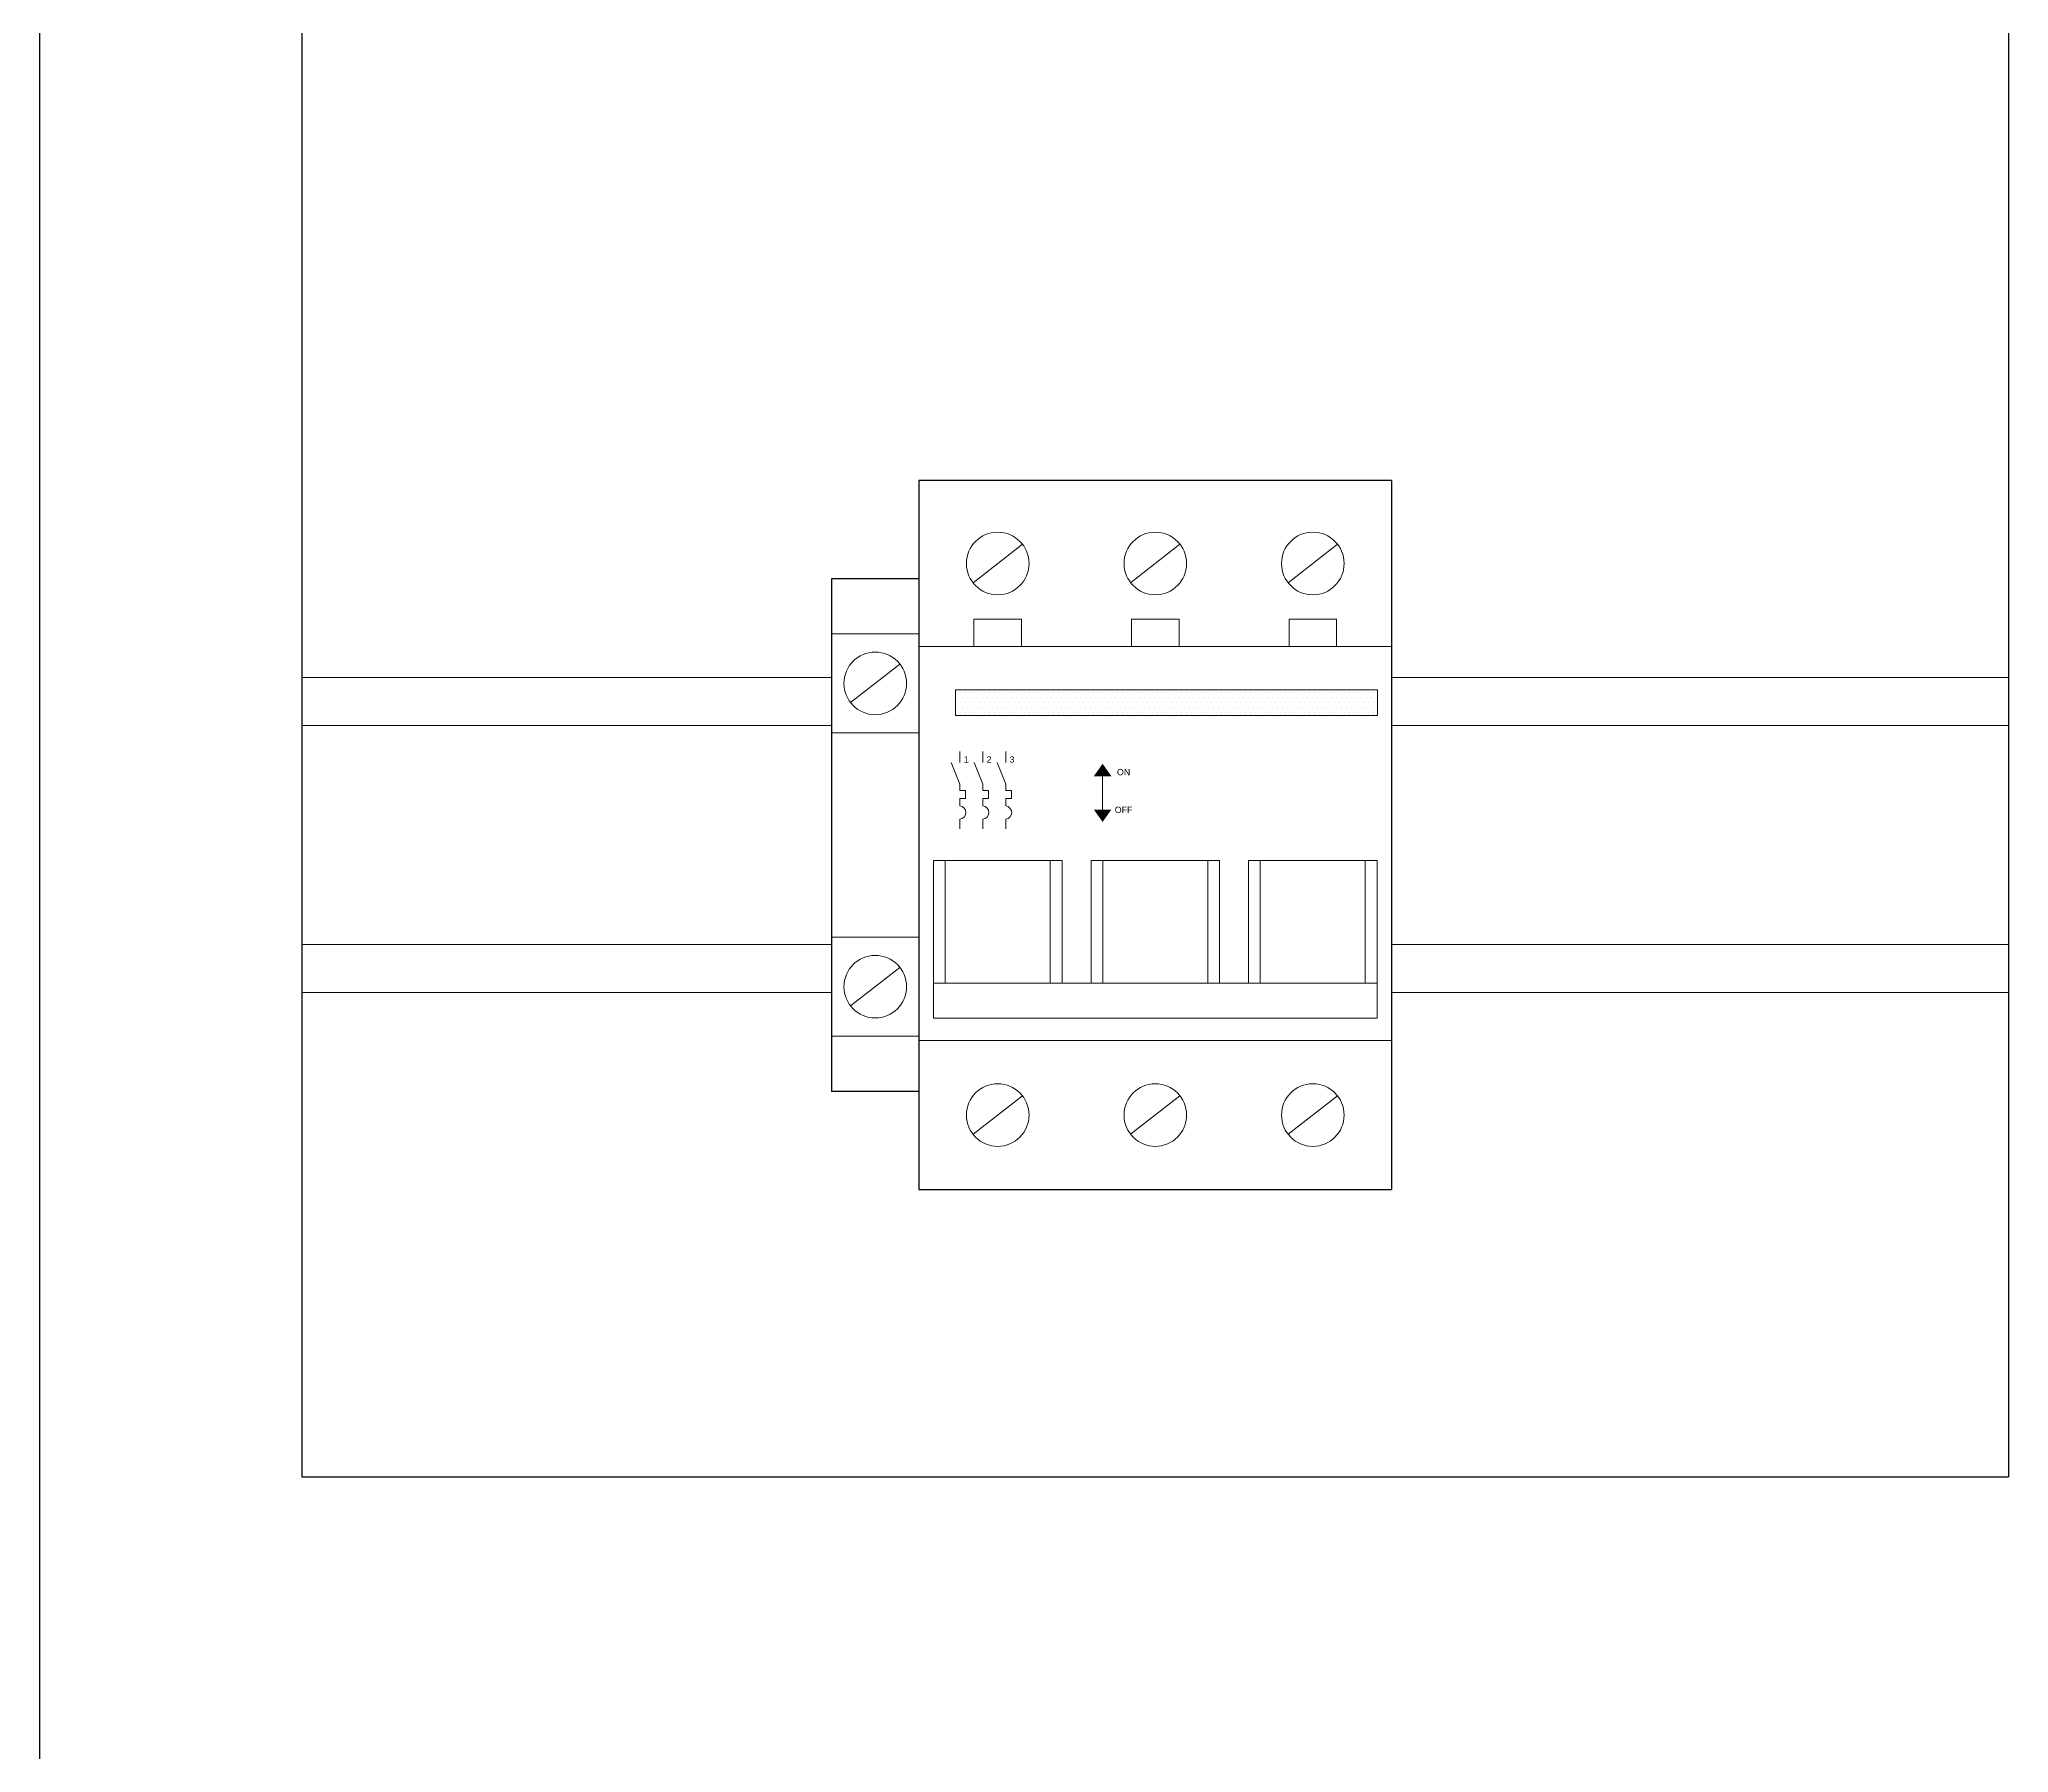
# Model space of a CAD drawing. Header units: millimetres. Extents: x -1335 to 33749, y 2338 to 5277.
# Drawn here: x 30214.1 to 30293.2, y 4326.8 to 4395.7 of the extents above; entities that cross this region are included whole.
import ezdxf
from ezdxf.enums import TextEntityAlignment as Align

# ---------------------------------------------------------------- set-up
doc = ezdxf.new("R2010")
doc.units = ezdxf.units.MM
doc.layers.add('01', color=6, linetype='Continuous', lineweight=20)
doc.layers.add('02', color=1, linetype='Continuous', lineweight=20)
doc.layers.add('03', color=141, linetype='Continuous')
doc.layers.add('04', color=11, linetype='Continuous')
doc.styles.add('T', font='arial.ttf')

# ---------------------------------------------------------------- blocks, each defined once
blk = doc.blocks.new('*X127')
at = {"color": 0}
for p, q in [((56.1262, 56.8125), (56.1262, 56.8125)), ((56.1319, 56.8125), (56.1319, 56.8125)), ((56.1375, 56.8125), (56.1375, 56.8125)), ((56.1431, 56.8125), (56.1431, 56.8125)), ((56.1488, 56.8125), (56.1488, 56.8125)), ((56.1544, 56.8125), (56.1544, 56.8125)), ((56.16, 56.8125), (56.16, 56.8125)), ((56.1656, 56.8125), (56.1656, 56.8125)), ((56.1713, 56.8125), (56.1713, 56.8125)), ((56.1769, 56.8125), (56.1769, 56.8125)), ((56.1825, 56.8125), (56.1825, 56.8125)), ((56.1881, 56.8125), (56.1881, 56.8125)), ((56.1938, 56.8125), (56.1938, 56.8125)), ((56.1994, 56.8125), (56.1994, 56.8125)), ((56.205, 56.8125), (56.205, 56.8125)), ((56.2106, 56.8125), (56.2106, 56.8125)), ((56.2163, 56.8125), (56.2163, 56.8125)), ((56.2219, 56.8125), (56.2219, 56.8125)), ((56.2275, 56.8125), (56.2275, 56.8125)), ((56.2331, 56.8125), (56.2331, 56.8125)), ((56.2388, 56.8125), (56.2388, 56.8125)), ((56.2444, 56.8125), (56.2444, 56.8125)), ((56.25, 56.8125), (56.25, 56.8125)), ((56.2556, 56.8125), (56.2556, 56.8125)), ((56.2613, 56.8125), (56.2613, 56.8125)), ((56.2669, 56.8125), (56.2669, 56.8125)), ((56.2725, 56.8125), (56.2725, 56.8125)), ((56.2781, 56.8125), (56.2781, 56.8125)), ((56.2838, 56.8125), (56.2838, 56.8125)), ((56.2894, 56.8125), (56.2894, 56.8125)), ((56.295, 56.8125), (56.295, 56.8125)), ((56.3006, 56.8125), (56.3006, 56.8125)), ((56.3063, 56.8125), (56.3063, 56.8125)), ((56.3119, 56.8125), (56.3119, 56.8125)), ((56.3175, 56.8125), (56.3175, 56.8125)), ((56.3231, 56.8125), (56.3231, 56.8125)), ((56.3288, 56.8125), (56.3288, 56.8125)), ((56.3344, 56.8125), (56.3344, 56.8125)), ((56.34, 56.8125), (56.34, 56.8125)), ((56.3456, 56.8125), (56.3456, 56.8125)), ((56.3513, 56.8125), (56.3513, 56.8125)), ((56.3569, 56.8125), (56.3569, 56.8125)), ((56.3625, 56.8125), (56.3625, 56.8125)), ((56.3681, 56.8125), (56.3681, 56.8125)), ((56.3738, 56.8125), (56.3738, 56.8125)), ((56.3794, 56.8125), (56.3794, 56.8125)), ((56.385, 56.8125), (56.385, 56.8125)), ((56.3906, 56.8125), (56.3906, 56.8125)), ((56.3963, 56.8125), (56.3963, 56.8125)), ((56.4019, 56.8125), (56.4019, 56.8125)), ((56.4075, 56.8125), (56.4075, 56.8125)), ((56.4131, 56.8125), (56.4131, 56.8125)), ((56.4188, 56.8125), (56.4188, 56.8125)), ((56.4244, 56.8125), (56.4244, 56.8125)), ((56.43, 56.8125), (56.43, 56.8125)), ((56.4356, 56.8125), (56.4356, 56.8125)), ((56.4413, 56.8125), (56.4413, 56.8125)), ((56.4469, 56.8125), (56.4469, 56.8125)), ((56.4525, 56.8125), (56.4525, 56.8125)), ((56.4581, 56.8125), (56.4581, 56.8125)), ((56.4638, 56.8125), (56.4638, 56.8125)), ((56.4694, 56.8125), (56.4694, 56.8125)), ((56.475, 56.8125), (56.475, 56.8125)), ((56.4806, 56.8125), (56.4806, 56.8125)), ((56.4863, 56.8125), (56.4863, 56.8125)), ((56.4919, 56.8125), (56.4919, 56.8125)), ((56.4975, 56.8125), (56.4975, 56.8125)), ((56.5031, 56.8125), (56.5031, 56.8125)), ((56.5088, 56.8125), (56.5088, 56.8125)), ((56.5144, 56.8125), (56.5144, 56.8125)), ((56.52, 56.8125), (56.52, 56.8125)), ((56.5256, 56.8125), (56.5256, 56.8125)), ((56.5313, 56.8125), (56.5313, 56.8125)), ((56.5369, 56.8125), (56.5369, 56.8125)), ((56.5425, 56.8125), (56.5425, 56.8125)), ((56.5481, 56.8125), (56.5481, 56.8125)), ((56.5538, 56.8125), (56.5538, 56.8125)), ((56.5594, 56.8125), (56.5594, 56.8125)), ((56.565, 56.8125), (56.565, 56.8125)), ((56.5706, 56.8125), (56.5706, 56.8125)), ((56.5763, 56.8125), (56.5763, 56.8125)), ((56.5819, 56.8125), (56.5819, 56.8125)), ((56.5875, 56.8125), (56.5875, 56.8125)), ((56.5931, 56.8125), (56.5931, 56.8125)), ((56.5988, 56.8125), (56.5988, 56.8125)), ((56.1234, 56.8069), (56.1234, 56.8069)), ((56.1234, 56.7956), (56.1234, 56.7956)), ((56.1262, 56.8013), (56.1262, 56.8013)), ((56.1262, 56.79), (56.1262, 56.79)), ((56.1291, 56.8069), (56.1291, 56.8069)), ((56.1291, 56.7956), (56.1291, 56.7956)), ((56.1319, 56.8013), (56.1319, 56.8013)), ((56.1319, 56.79), (56.1319, 56.79)), ((56.1347, 56.8069), (56.1347, 56.8069)), ((56.1347, 56.7956), (56.1347, 56.7956)), ((56.1375, 56.8013), (56.1375, 56.8013)), ((56.1375, 56.79), (56.1375, 56.79)), ((56.1403, 56.8069), (56.1403, 56.8069)), ((56.1403, 56.7956), (56.1403, 56.7956)), ((56.1431, 56.8013), (56.1431, 56.8013)), ((56.1431, 56.79), (56.1431, 56.79)), ((56.1459, 56.8069), (56.1459, 56.8069)), ((56.1459, 56.7956), (56.1459, 56.7956)), ((56.1488, 56.8013), (56.1488, 56.8013)), ((56.1488, 56.79), (56.1488, 56.79)), ((56.1516, 56.8069), (56.1516, 56.8069)), ((56.1516, 56.7956), (56.1516, 56.7956)), ((56.1544, 56.8013), (56.1544, 56.8013)), ((56.1544, 56.79), (56.1544, 56.79)), ((56.1572, 56.8069), (56.1572, 56.8069)), ((56.1572, 56.7956), (56.1572, 56.7956)), ((56.16, 56.8013), (56.16, 56.8013)), ((56.16, 56.79), (56.16, 56.79)), ((56.1628, 56.8069), (56.1628, 56.8069)), ((56.1628, 56.7956), (56.1628, 56.7956)), ((56.1656, 56.8013), (56.1656, 56.8013)), ((56.1656, 56.79), (56.1656, 56.79)), ((56.1684, 56.8069), (56.1684, 56.8069)), ((56.1684, 56.7956), (56.1684, 56.7956)), ((56.1713, 56.8013), (56.1713, 56.8013)), ((56.1713, 56.79), (56.1713, 56.79)), ((56.1741, 56.8069), (56.1741, 56.8069)), ((56.1741, 56.7956), (56.1741, 56.7956)), ((56.1769, 56.8013), (56.1769, 56.8013)), ((56.1769, 56.79), (56.1769, 56.79)), ((56.1797, 56.8069), (56.1797, 56.8069)), ((56.1797, 56.7956), (56.1797, 56.7956)), ((56.1825, 56.8013), (56.1825, 56.8013)), ((56.1825, 56.79), (56.1825, 56.79)), ((56.1853, 56.8069), (56.1853, 56.8069)), ((56.1853, 56.7956), (56.1853, 56.7956)), ((56.1881, 56.8013), (56.1881, 56.8013)), ((56.1881, 56.79), (56.1881, 56.79)), ((56.1909, 56.8069), (56.1909, 56.8069)), ((56.1909, 56.7956), (56.1909, 56.7956)), ((56.1938, 56.8013), (56.1938, 56.8013)), ((56.1938, 56.79), (56.1938, 56.79)), ((56.1966, 56.8069), (56.1966, 56.8069)), ((56.1966, 56.7956), (56.1966, 56.7956)), ((56.1994, 56.8013), (56.1994, 56.8013)), ((56.1994, 56.79), (56.1994, 56.79)), ((56.2022, 56.8069), (56.2022, 56.8069)), ((56.2022, 56.7956), (56.2022, 56.7956)), ((56.205, 56.8013), (56.205, 56.8013)), ((56.205, 56.79), (56.205, 56.79)), ((56.2078, 56.8069), (56.2078, 56.8069)), ((56.2078, 56.7956), (56.2078, 56.7956)), ((56.2106, 56.8013), (56.2106, 56.8013)), ((56.2106, 56.79), (56.2106, 56.79)), ((56.2134, 56.8069), (56.2134, 56.8069)), ((56.2134, 56.7956), (56.2134, 56.7956)), ((56.2163, 56.8013), (56.2163, 56.8013)), ((56.2163, 56.79), (56.2163, 56.79)), ((56.2191, 56.8069), (56.2191, 56.8069)), ((56.2191, 56.7956), (56.2191, 56.7956)), ((56.2219, 56.8013), (56.2219, 56.8013)), ((56.2219, 56.79), (56.2219, 56.79)), ((56.2247, 56.8069), (56.2247, 56.8069)), ((56.2247, 56.7956), (56.2247, 56.7956)), ((56.2275, 56.8013), (56.2275, 56.8013)), ((56.2275, 56.79), (56.2275, 56.79)), ((56.2303, 56.8069), (56.2303, 56.8069)), ((56.2303, 56.7956), (56.2303, 56.7956)), ((56.2331, 56.8013), (56.2331, 56.8013)), ((56.2331, 56.79), (56.2331, 56.79)), ((56.2359, 56.8069), (56.2359, 56.8069)), ((56.2359, 56.7956), (56.2359, 56.7956)), ((56.2388, 56.8013), (56.2388, 56.8013)), ((56.2388, 56.79), (56.2388, 56.79)), ((56.2416, 56.8069), (56.2416, 56.8069)), ((56.2416, 56.7956), (56.2416, 56.7956)), ((56.2444, 56.8013), (56.2444, 56.8013)), ((56.2444, 56.79), (56.2444, 56.79)), ((56.2472, 56.8069), (56.2472, 56.8069)), ((56.2472, 56.7956), (56.2472, 56.7956)), ((56.25, 56.8013), (56.25, 56.8013)), ((56.25, 56.79), (56.25, 56.79)), ((56.2528, 56.8069), (56.2528, 56.8069)), ((56.2528, 56.7956), (56.2528, 56.7956)), ((56.2556, 56.8013), (56.2556, 56.8013)), ((56.2556, 56.79), (56.2556, 56.79)), ((56.2584, 56.8069), (56.2584, 56.8069)), ((56.2584, 56.7956), (56.2584, 56.7956)), ((56.2613, 56.8013), (56.2613, 56.8013)), ((56.2613, 56.79), (56.2613, 56.79)), ((56.2641, 56.8069), (56.2641, 56.8069)), ((56.2641, 56.7956), (56.2641, 56.7956)), ((56.2669, 56.8013), (56.2669, 56.8013)), ((56.2669, 56.79), (56.2669, 56.79)), ((56.2697, 56.8069), (56.2697, 56.8069)), ((56.2697, 56.7956), (56.2697, 56.7956)), ((56.2725, 56.8013), (56.2725, 56.8013)), ((56.2725, 56.79), (56.2725, 56.79)), ((56.2753, 56.8069), (56.2753, 56.8069)), ((56.2753, 56.7956), (56.2753, 56.7956)), ((56.2781, 56.8013), (56.2781, 56.8013)), ((56.2781, 56.79), (56.2781, 56.79)), ((56.2809, 56.8069), (56.2809, 56.8069)), ((56.2809, 56.7956), (56.2809, 56.7956)), ((56.2838, 56.8013), (56.2838, 56.8013)), ((56.2838, 56.79), (56.2838, 56.79)), ((56.2866, 56.8069), (56.2866, 56.8069)), ((56.2866, 56.7956), (56.2866, 56.7956)), ((56.2894, 56.8013), (56.2894, 56.8013)), ((56.2894, 56.79), (56.2894, 56.79)), ((56.2922, 56.8069), (56.2922, 56.8069)), ((56.2922, 56.7956), (56.2922, 56.7956)), ((56.295, 56.8013), (56.295, 56.8013)), ((56.295, 56.79), (56.295, 56.79)), ((56.2978, 56.8069), (56.2978, 56.8069)), ((56.2978, 56.7956), (56.2978, 56.7956)), ((56.3006, 56.8013), (56.3006, 56.8013)), ((56.3006, 56.79), (56.3006, 56.79)), ((56.3034, 56.8069), (56.3034, 56.8069)), ((56.3034, 56.7956), (56.3034, 56.7956)), ((56.3063, 56.8013), (56.3063, 56.8013)), ((56.3063, 56.79), (56.3063, 56.79)), ((56.3091, 56.8069), (56.3091, 56.8069)), ((56.3091, 56.7956), (56.3091, 56.7956)), ((56.3119, 56.8013), (56.3119, 56.8013)), ((56.3119, 56.79), (56.3119, 56.79)), ((56.3147, 56.8069), (56.3147, 56.8069)), ((56.3147, 56.7956), (56.3147, 56.7956)), ((56.3175, 56.8013), (56.3175, 56.8013)), ((56.3175, 56.79), (56.3175, 56.79)), ((56.3203, 56.8069), (56.3203, 56.8069)), ((56.3203, 56.7956), (56.3203, 56.7956)), ((56.3231, 56.8013), (56.3231, 56.8013)), ((56.3231, 56.79), (56.3231, 56.79)), ((56.3259, 56.8069), (56.3259, 56.8069)), ((56.3259, 56.7956), (56.3259, 56.7956)), ((56.3288, 56.8013), (56.3288, 56.8013)), ((56.3288, 56.79), (56.3288, 56.79)), ((56.3316, 56.8069), (56.3316, 56.8069)), ((56.3316, 56.7956), (56.3316, 56.7956)), ((56.3344, 56.8013), (56.3344, 56.8013)), ((56.3344, 56.79), (56.3344, 56.79)), ((56.3372, 56.8069), (56.3372, 56.8069)), ((56.3372, 56.7956), (56.3372, 56.7956)), ((56.34, 56.8013), (56.34, 56.8013)), ((56.34, 56.79), (56.34, 56.79)), ((56.3428, 56.8069), (56.3428, 56.8069)), ((56.3428, 56.7956), (56.3428, 56.7956)), ((56.3456, 56.8013), (56.3456, 56.8013)), ((56.3456, 56.79), (56.3456, 56.79)), ((56.3484, 56.8069), (56.3484, 56.8069)), ((56.3484, 56.7956), (56.3484, 56.7956)), ((56.3513, 56.8013), (56.3513, 56.8013)), ((56.3513, 56.79), (56.3513, 56.79)), ((56.3541, 56.8069), (56.3541, 56.8069)), ((56.3541, 56.7956), (56.3541, 56.7956)), ((56.3569, 56.8013), (56.3569, 56.8013)), ((56.3569, 56.79), (56.3569, 56.79)), ((56.3597, 56.8069), (56.3597, 56.8069)), ((56.3597, 56.7956), (56.3597, 56.7956)), ((56.3625, 56.8013), (56.3625, 56.8013)), ((56.3625, 56.79), (56.3625, 56.79)), ((56.3653, 56.8069), (56.3653, 56.8069)), ((56.3653, 56.7956), (56.3653, 56.7956)), ((56.3681, 56.8013), (56.3681, 56.8013)), ((56.3681, 56.79), (56.3681, 56.79)), ((56.3709, 56.8069), (56.3709, 56.8069)), ((56.3709, 56.7956), (56.3709, 56.7956)), ((56.3738, 56.8013), (56.3738, 56.8013)), ((56.3738, 56.79), (56.3738, 56.79)), ((56.3766, 56.8069), (56.3766, 56.8069)), ((56.3766, 56.7956), (56.3766, 56.7956)), ((56.3794, 56.8013), (56.3794, 56.8013)), ((56.3794, 56.79), (56.3794, 56.79)), ((56.3822, 56.8069), (56.3822, 56.8069)), ((56.3822, 56.7956), (56.3822, 56.7956)), ((56.385, 56.8013), (56.385, 56.8013)), ((56.385, 56.79), (56.385, 56.79)), ((56.3878, 56.8069), (56.3878, 56.8069)), ((56.3878, 56.7956), (56.3878, 56.7956)), ((56.3906, 56.8013), (56.3906, 56.8013)), ((56.3906, 56.79), (56.3906, 56.79)), ((56.3934, 56.8069), (56.3934, 56.8069)), ((56.3934, 56.7956), (56.3934, 56.7956)), ((56.3963, 56.8013), (56.3963, 56.8013)), ((56.3963, 56.79), (56.3963, 56.79)), ((56.3991, 56.8069), (56.3991, 56.8069)), ((56.3991, 56.7956), (56.3991, 56.7956)), ((56.4019, 56.8013), (56.4019, 56.8013)), ((56.4019, 56.79), (56.4019, 56.79)), ((56.4047, 56.8069), (56.4047, 56.8069)), ((56.4047, 56.7956), (56.4047, 56.7956)), ((56.4075, 56.8013), (56.4075, 56.8013)), ((56.4075, 56.79), (56.4075, 56.79)), ((56.4103, 56.8069), (56.4103, 56.8069)), ((56.4103, 56.7956), (56.4103, 56.7956)), ((56.4131, 56.8013), (56.4131, 56.8013)), ((56.4131, 56.79), (56.4131, 56.79)), ((56.4159, 56.8069), (56.4159, 56.8069)), ((56.4159, 56.7956), (56.4159, 56.7956)), ((56.4188, 56.8013), (56.4188, 56.8013)), ((56.4188, 56.79), (56.4188, 56.79)), ((56.4216, 56.8069), (56.4216, 56.8069)), ((56.4216, 56.7956), (56.4216, 56.7956)), ((56.4244, 56.8013), (56.4244, 56.8013)), ((56.4244, 56.79), (56.4244, 56.79)), ((56.4272, 56.8069), (56.4272, 56.8069)), ((56.4272, 56.7956), (56.4272, 56.7956)), ((56.43, 56.8013), (56.43, 56.8013)), ((56.43, 56.79), (56.43, 56.79)), ((56.4328, 56.8069), (56.4328, 56.8069)), ((56.4328, 56.7956), (56.4328, 56.7956)), ((56.4356, 56.8013), (56.4356, 56.8013)), ((56.4356, 56.79), (56.4356, 56.79)), ((56.4384, 56.8069), (56.4384, 56.8069)), ((56.4384, 56.7956), (56.4384, 56.7956)), ((56.4413, 56.8013), (56.4413, 56.8013)), ((56.4413, 56.79), (56.4413, 56.79)), ((56.4441, 56.8069), (56.4441, 56.8069)), ((56.4441, 56.7956), (56.4441, 56.7956)), ((56.4469, 56.8013), (56.4469, 56.8013)), ((56.4469, 56.79), (56.4469, 56.79)), ((56.4497, 56.8069), (56.4497, 56.8069)), ((56.4497, 56.7956), (56.4497, 56.7956)), ((56.4525, 56.8013), (56.4525, 56.8013)), ((56.4525, 56.79), (56.4525, 56.79)), ((56.4553, 56.8069), (56.4553, 56.8069)), ((56.4553, 56.7956), (56.4553, 56.7956)), ((56.4581, 56.8013), (56.4581, 56.8013)), ((56.4581, 56.79), (56.4581, 56.79)), ((56.4609, 56.8069), (56.4609, 56.8069)), ((56.4609, 56.7956), (56.4609, 56.7956)), ((56.4638, 56.8013), (56.4638, 56.8013)), ((56.4638, 56.79), (56.4638, 56.79)), ((56.4666, 56.8069), (56.4666, 56.8069)), ((56.4666, 56.7956), (56.4666, 56.7956)), ((56.4694, 56.8013), (56.4694, 56.8013)), ((56.4694, 56.79), (56.4694, 56.79)), ((56.4722, 56.8069), (56.4722, 56.8069)), ((56.4722, 56.7956), (56.4722, 56.7956)), ((56.475, 56.8013), (56.475, 56.8013)), ((56.475, 56.79), (56.475, 56.79)), ((56.4778, 56.8069), (56.4778, 56.8069)), ((56.4778, 56.7956), (56.4778, 56.7956)), ((56.4806, 56.8013), (56.4806, 56.8013)), ((56.4806, 56.79), (56.4806, 56.79)), ((56.4834, 56.8069), (56.4834, 56.8069)), ((56.4834, 56.7956), (56.4834, 56.7956)), ((56.4863, 56.8013), (56.4863, 56.8013)), ((56.4863, 56.79), (56.4863, 56.79)), ((56.4891, 56.8069), (56.4891, 56.8069)), ((56.4891, 56.7956), (56.4891, 56.7956)), ((56.4919, 56.8013), (56.4919, 56.8013)), ((56.4919, 56.79), (56.4919, 56.79)), ((56.4947, 56.8069), (56.4947, 56.8069)), ((56.4947, 56.7956), (56.4947, 56.7956)), ((56.4975, 56.8013), (56.4975, 56.8013)), ((56.4975, 56.79), (56.4975, 56.79)), ((56.5003, 56.8069), (56.5003, 56.8069)), ((56.5003, 56.7956), (56.5003, 56.7956)), ((56.5031, 56.8013), (56.5031, 56.8013)), ((56.5031, 56.79), (56.5031, 56.79)), ((56.5059, 56.8069), (56.5059, 56.8069)), ((56.5059, 56.7956), (56.5059, 56.7956)), ((56.5088, 56.8013), (56.5088, 56.8013)), ((56.5088, 56.79), (56.5088, 56.79)), ((56.5116, 56.8069), (56.5116, 56.8069)), ((56.5116, 56.7956), (56.5116, 56.7956)), ((56.5144, 56.8013), (56.5144, 56.8013)), ((56.5144, 56.79), (56.5144, 56.79)), ((56.5172, 56.8069), (56.5172, 56.8069)), ((56.5172, 56.7956), (56.5172, 56.7956)), ((56.52, 56.8013), (56.52, 56.8013)), ((56.52, 56.79), (56.52, 56.79)), ((56.5228, 56.8069), (56.5228, 56.8069)), ((56.5228, 56.7956), (56.5228, 56.7956)), ((56.5256, 56.8013), (56.5256, 56.8013)), ((56.5256, 56.79), (56.5256, 56.79)), ((56.5284, 56.8069), (56.5284, 56.8069)), ((56.5284, 56.7956), (56.5284, 56.7956)), ((56.5313, 56.8013), (56.5313, 56.8013)), ((56.5313, 56.79), (56.5313, 56.79)), ((56.5341, 56.8069), (56.5341, 56.8069)), ((56.5341, 56.7956), (56.5341, 56.7956)), ((56.5369, 56.8013), (56.5369, 56.8013)), ((56.5369, 56.79), (56.5369, 56.79)), ((56.5397, 56.8069), (56.5397, 56.8069)), ((56.5397, 56.7956), (56.5397, 56.7956)), ((56.5425, 56.8013), (56.5425, 56.8013)), ((56.5425, 56.79), (56.5425, 56.79)), ((56.5453, 56.8069), (56.5453, 56.8069)), ((56.5453, 56.7956), (56.5453, 56.7956)), ((56.5481, 56.8013), (56.5481, 56.8013)), ((56.5481, 56.79), (56.5481, 56.79)), ((56.5509, 56.8069), (56.5509, 56.8069)), ((56.5509, 56.7956), (56.5509, 56.7956)), ((56.5538, 56.8013), (56.5538, 56.8013)), ((56.5538, 56.79), (56.5538, 56.79)), ((56.5566, 56.8069), (56.5566, 56.8069)), ((56.5566, 56.7956), (56.5566, 56.7956)), ((56.5594, 56.8013), (56.5594, 56.8013)), ((56.5594, 56.79), (56.5594, 56.79)), ((56.5622, 56.8069), (56.5622, 56.8069)), ((56.5622, 56.7956), (56.5622, 56.7956)), ((56.565, 56.8013), (56.565, 56.8013)), ((56.565, 56.79), (56.565, 56.79)), ((56.5678, 56.8069), (56.5678, 56.8069)), ((56.5678, 56.7956), (56.5678, 56.7956)), ((56.5706, 56.8013), (56.5706, 56.8013)), ((56.5706, 56.79), (56.5706, 56.79)), ((56.5734, 56.8069), (56.5734, 56.8069)), ((56.5734, 56.7956), (56.5734, 56.7956)), ((56.5763, 56.8013), (56.5763, 56.8013)), ((56.5763, 56.79), (56.5763, 56.79)), ((56.5791, 56.8069), (56.5791, 56.8069)), ((56.5791, 56.7956), (56.5791, 56.7956)), ((56.5819, 56.8013), (56.5819, 56.8013)), ((56.5819, 56.79), (56.5819, 56.79)), ((56.5847, 56.8069), (56.5847, 56.8069)), ((56.5847, 56.7956), (56.5847, 56.7956)), ((56.5875, 56.8013), (56.5875, 56.8013)), ((56.5875, 56.79), (56.5875, 56.79)), ((56.5903, 56.8069), (56.5903, 56.8069)), ((56.5903, 56.7956), (56.5903, 56.7956)), ((56.5931, 56.8013), (56.5931, 56.8013)), ((56.5931, 56.79), (56.5931, 56.79)), ((56.5959, 56.8069), (56.5959, 56.8069)), ((56.5959, 56.7956), (56.5959, 56.7956)), ((56.5988, 56.8013), (56.5988, 56.8013)), ((56.5988, 56.79), (56.5988, 56.79)), ((56.6016, 56.8069), (56.6016, 56.8069)), ((56.6016, 56.7956), (56.6016, 56.7956))]:
    blk.add_line(p, q, dxfattribs=at)

msp = doc.modelspace()

# ---------------------------------------------------------------- linework, layer by layer
at = {"layer": '01', "color": 8}
for p, q in [((30251.602, 4373.862), (30253.588, 4375.406)), ((30257.936, 4373.862), (30259.923, 4375.406)), ((30264.271, 4373.862), (30266.257, 4375.406)), ((30251.64, 4372.4), (30251.64, 4371.296)), ((30252.595, 4372.4), (30251.64, 4372.4)), ((30252.595, 4372.4), (30253.55, 4372.4)), ((30253.55, 4372.4), (30253.55, 4371.296)), ((30258.93, 4372.4), (30257.974, 4372.4)), ((30257.974, 4372.4), (30257.974, 4371.296)), ((30258.93, 4372.4), (30259.885, 4372.4)), ((30259.885, 4372.4), (30259.885, 4371.296)), ((30265.264, 4372.4), (30264.309, 4372.4)), ((30264.309, 4372.4), (30264.309, 4371.296)), ((30265.264, 4372.4), (30266.219, 4372.4)), ((30266.219, 4372.4), (30266.219, 4371.296)), ((30249.428, 4371.805), (30245.909, 4371.805)), ((30246.675, 4369.043), (30248.662, 4370.587)), ((30249.428, 4367.825), (30245.909, 4367.825)), ((30251.071, 4367.08), (30251.071, 4366.642)), ((30251.993, 4367.08), (30251.993, 4366.642)), ((30252.915, 4367.08), (30252.915, 4366.642)), ((30250.725, 4366.642), (30251.071, 4365.765)), ((30251.647, 4366.642), (30251.993, 4365.765)), ((30252.569, 4366.642), (30252.915, 4365.765)), ((30256.811, 4366.086), (30256.811, 4364.742)), ((30251.071, 4365.765), (30251.071, 4365.512)), ((30251.071, 4365.512), (30251.302, 4365.512)), ((30251.071, 4365.189), (30251.071, 4364.889)), ((30251.302, 4365.189), (30251.071, 4365.189)), ((30251.302, 4365.512), (30251.302, 4365.189)), ((30251.993, 4365.765), (30251.993, 4365.512)), ((30251.993, 4365.512), (30252.224, 4365.512)), ((30251.993, 4365.189), (30251.993, 4364.889)), ((30252.224, 4365.189), (30251.993, 4365.189)), ((30252.224, 4365.512), (30252.224, 4365.189)), ((30252.915, 4365.765), (30252.915, 4365.512)), ((30252.915, 4365.512), (30253.146, 4365.512)), ((30253.146, 4365.189), (30252.915, 4365.189)), ((30252.915, 4365.189), (30252.915, 4364.889)), ((30253.146, 4365.512), (30253.146, 4365.189)), ((30251.071, 4364.358), (30251.071, 4363.966)), ((30251.993, 4364.358), (30251.993, 4363.966)), ((30252.915, 4364.358), (30252.915, 4363.966)), ((30250.484, 4362.697), (30250.011, 4362.697)), ((30250.011, 4362.697), (30250.011, 4357.771)), ((30250.484, 4362.697), (30254.707, 4362.697)), ((30250.484, 4357.771), (30250.484, 4362.697)), ((30254.707, 4362.697), (30255.179, 4362.697)), ((30254.707, 4362.697), (30254.707, 4357.771)), ((30255.179, 4362.697), (30255.179, 4357.771)), ((30256.818, 4362.697), (30256.346, 4362.697)), ((30256.346, 4362.697), (30256.346, 4357.771)), ((30256.818, 4362.697), (30261.041, 4362.697)), ((30256.818, 4357.771), (30256.818, 4362.697)), ((30261.041, 4362.697), (30261.513, 4362.697)), ((30261.041, 4362.697), (30261.041, 4357.771)), ((30261.513, 4362.697), (30261.513, 4357.771)), ((30263.152, 4362.697), (30262.68, 4362.697)), ((30262.68, 4362.697), (30262.68, 4357.771)), ((30263.152, 4362.697), (30267.375, 4362.697)), ((30263.152, 4357.771), (30263.152, 4362.697)), ((30267.375, 4362.697), (30267.848, 4362.697)), ((30267.375, 4362.697), (30267.375, 4357.771)), ((30267.848, 4362.697), (30267.848, 4357.771)), ((30249.428, 4359.614), (30245.909, 4359.614)), ((30246.675, 4356.852), (30248.662, 4358.397)), ((30250.011, 4357.771), (30267.848, 4357.771)), ((30250.011, 4357.771), (30250.011, 4356.363)), ((30250.484, 4357.771), (30254.707, 4357.771)), ((30256.818, 4357.771), (30261.041, 4357.771)), ((30263.152, 4357.771), (30267.375, 4357.771)), ((30267.848, 4357.771), (30267.848, 4356.363)), ((30267.848, 4356.363), (30250.011, 4356.363)), ((30250.484, 4356.363), (30254.707, 4356.363)), ((30256.818, 4356.363), (30261.041, 4356.363)), ((30263.152, 4356.363), (30267.375, 4356.363)), ((30249.428, 4355.635), (30245.909, 4355.635)), ((30251.602, 4351.692), (30253.588, 4353.236)), ((30257.936, 4351.692), (30259.923, 4353.236)), ((30264.271, 4351.692), (30266.257, 4353.236))]:
    msp.add_line(p, q, dxfattribs=at)
msp.add_lwpolyline([(30250.902, 4369.559), (30250.902, 4368.525), (30267.86, 4368.525), (30267.86, 4369.559)], close=True, dxfattribs=at)
for points in [[(30256.811, 4366.583, 0, 0.704, 0), (30256.811, 4366.086, 0.704, 0.704, 0)], [(30256.811, 4364.245, 0, 0.704, 0), (30256.811, 4364.742, 0.704, 0.704, 0)]]:
    msp.add_lwpolyline(points, format="xyseb", dxfattribs=at)
for centre in [(30252.595, 4374.634), (30258.93, 4374.634), (30265.264, 4374.634), (30247.669, 4369.815), (30247.669, 4357.624), (30252.595, 4352.464), (30258.93, 4352.464), (30265.264, 4352.464)]:
    msp.add_circle(centre, 1.258, dxfattribs=at)
for centre in [(30251.048, 4364.624), (30251.97, 4364.624), (30252.892, 4364.624)]:
    msp.add_arc(centre, 0.266, 274.94248, 85.05752, dxfattribs=at)
at = {"layer": '02', "color": 8}
for p, q in [((30255.762, 4371.296), (30249.428, 4371.296)), ((30262.097, 4371.296), (30255.762, 4371.296)), ((30268.431, 4371.296), (30262.097, 4371.296)), ((30245.909, 4370.054), (30224.619, 4370.054)), ((30268.431, 4370.054), (30293.241, 4370.054)), ((30245.909, 4368.119), (30224.619, 4368.119)), ((30268.431, 4368.119), (30293.241, 4368.119)), ((30245.909, 4359.321), (30224.619, 4359.321)), ((30268.431, 4359.321), (30293.241, 4359.321)), ((30245.909, 4357.385), (30224.619, 4357.385)), ((30268.431, 4357.385), (30293.241, 4357.385)), ((30255.762, 4355.46), (30249.428, 4355.46)), ((30262.097, 4355.46), (30255.762, 4355.46)), ((30268.431, 4355.46), (30262.097, 4355.46))]:
    msp.add_line(p, q, dxfattribs=at)
at = {"layer": '03', "color": 2}
for p, q in [((30224.619, 4482.212), (30224.619, 4337.93)), ((30293.241, 4482.212), (30293.241, 4337.93)), ((30224.619, 4337.93), (30293.241, 4337.93))]:
    msp.add_line(p, q, dxfattribs=at)
at = {"layer": '03', "color": 8}
for p, q in [((30255.762, 4377.972), (30249.428, 4377.972)), ((30249.428, 4377.972), (30249.428, 4349.467)), ((30262.097, 4377.972), (30255.762, 4377.972)), ((30268.431, 4377.972), (30262.097, 4377.972)), ((30268.431, 4377.972), (30268.431, 4349.467)), ((30249.428, 4374.024), (30245.909, 4374.024)), ((30245.909, 4374.024), (30245.909, 4353.415)), ((30249.428, 4353.415), (30245.909, 4353.415)), ((30249.428, 4349.467), (30255.762, 4349.467)), ((30255.762, 4349.467), (30262.097, 4349.467)), ((30262.097, 4349.467), (30268.431, 4349.467))]:
    msp.add_line(p, q, dxfattribs=at)
at = {"layer": '04'}
for p in [(30214.061, 4919.44), (30214.061, 4919.006)]:
    msp.add_line(p, (30214.061, 4042.274), dxfattribs=at)

# ---------------------------------------------------------------- block references
at = {"layer": '01', "color": 8, "xscale": 35.19074821887928, "yscale": 35.19074821887928, "zscale": 35.19074821887928}
msp.add_blockref('*X127', (28275.96, 2370.164), dxfattribs=at)

# ---------------------------------------------------------------- texts
at = {"layer": '01', "color": 8, "style": 'T'}
for s, height, p in [('1', 0.254, (30251.325, 4366.757)), ('2', 0.254, (30252.247, 4366.757)), ('3', 0.254, (30253.169, 4366.757)), ('ON', 0.2538, (30257.656, 4366.251)), ('OFF', 0.2538, (30257.656, 4364.731))]:
    msp.add_text(s, height=height, dxfattribs=at).set_placement(p, align=Align.MIDDLE)

doc.saveas('drawing.dxf')
